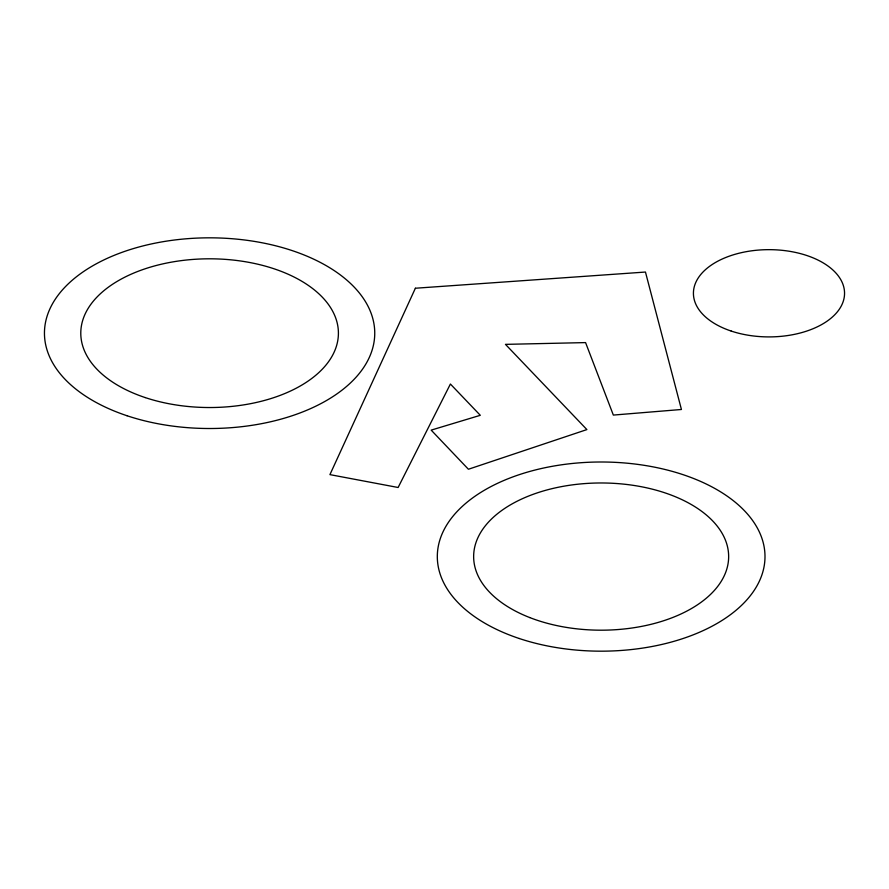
<?xml version="1.0" encoding="UTF-8"?>
<svg xmlns="http://www.w3.org/2000/svg" width="889" height="889" viewBox="0 0 889 889"><rect width="100%" height="100%" fill="white"/><g stroke="black" fill="none" stroke-linecap="round" stroke-linejoin="round"><path stroke-width="1.33" d="M415.385 288.236L329.93 474.626L398.116 487.494L450.401 384.026L480.304 415.307L431.176 430.12L468.414 469.248L586.896 429.587L505.474 344.365L585.573 342.598L613.343 415.074L681.43 409.485L645.458 272.045L415.385 288.236M731.203 331.064A75.565 43.628 0 0 0 844.55 293.281A75.565 43.628 0 0 0 731.203 255.499A75.565 43.628 0 0 0 731.203 331.064M127.027 415.741A165.154 95.345 0 0 0 374.747 333.175A165.154 95.345 0 0 0 127.027 250.598A165.154 95.345 0 0 0 127.027 415.741M519.232 638.502A163.843 94.59 0 0 0 764.996 556.581A163.843 94.59 0 0 0 519.232 474.67A163.843 94.59 0 0 0 519.232 638.502M529.688 617.544A127.505 73.609 0 0 0 728.324 561.837A127.505 73.609 0 0 0 545.435 490.372A127.505 73.609 0 0 0 529.688 617.544M145.196 397.572A128.816 74.365 0 0 0 338.409 333.175A128.816 74.365 0 0 0 145.196 268.767A128.816 74.365 0 0 0 145.196 397.572"/></g></svg>
